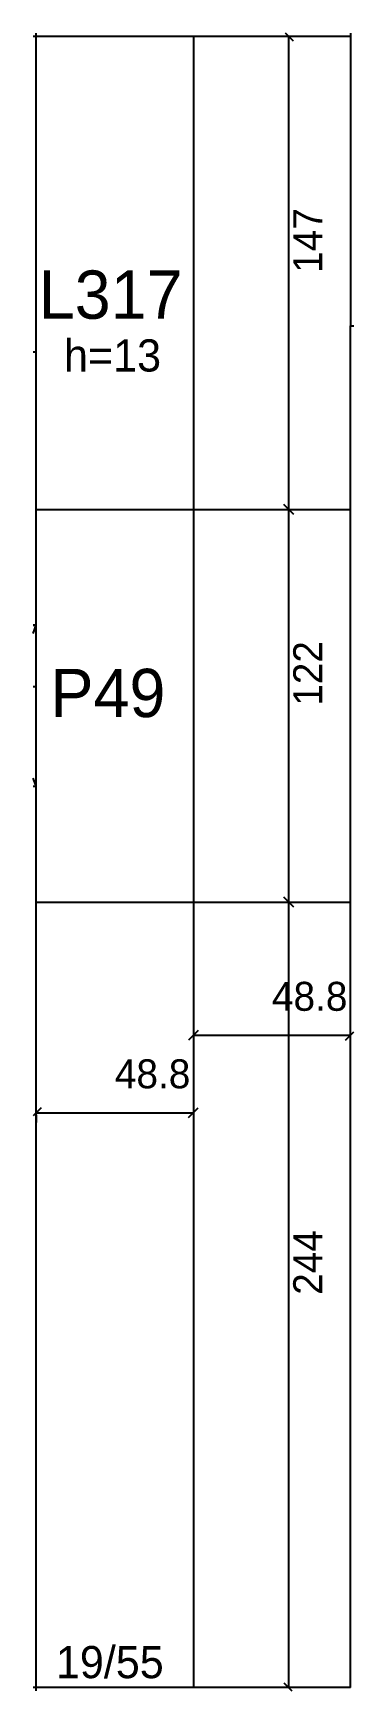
# Model space of a CAD drawing. Header units: metres. Extents: x 6096 to 6196, y 2280 to 2795.
import ezdxf

# ---------------------------------------------------------------- set-up
doc = ezdxf.new("R2010")
doc.units = ezdxf.units.M
for name, color, linetype in [('1', 7, 'Continuous'), ('3', 7, 'Continuous'), ('4', 7, 'Continuous'), ('7', 7, 'Continuous'), ('Painéis', 7, 'Continuous')]:
    doc.layers.add(name, color=color, linetype=linetype)

msp = doc.modelspace()

# ---------------------------------------------------------------- linework, layer by layer
at = {"layer": '1', "color": 1, "lineweight": 25}
for p, q in [((6096.1, 2608.39), (6097.07, 2610.94)), ((6097.07, 2560.94), (6096.1, 2563.48))]:
    msp.add_line(p, q, dxfattribs=at)
at = {"layer": '3', "color": 3, "lineweight": 25}
for p, q in [((6096.1, 2793.94), (6194.57, 2793.94)), ((6097.07, 2610.94), (6097.07, 2794.9)), ((6194.57, 2280.94), (6194.57, 2703.94)), ((6096.1, 2695.94), (6097.07, 2695.94)), ((6096.1, 2610.94), (6097.07, 2610.94)), ((6096.1, 2591.94), (6097.07, 2591.94)), ((6194.57, 2341.94), (6194.57, 2591.94))]:
    msp.add_line(p, q, dxfattribs=at)
for points in [[(6097.07, 2280.94), (6097.07, 2560.94)], [(6194.57, 2280.94), (6096.1, 2280.94)]]:
    msp.add_lwpolyline(points, dxfattribs=at)
at = {"layer": '7', "color": 7, "lineweight": 25}
for points in [[(6194.57, 2794.9), (6194.57, 2703.94)], [(6194.57, 2703.94), (6195.6, 2703.94)], [(6097.07, 2610.94), (6096.1, 2610.94)], [(6097.07, 2560.94), (6097.07, 2610.94)], [(6096.1, 2560.94), (6097.07, 2560.94)], [(6097.07, 2280.94), (6096.1, 2280.94)], [(6097.07, 2279.9), (6097.07, 2280.94)]]:
    msp.add_lwpolyline(points, dxfattribs=at)
at = {"layer": 'Painéis', "color": 200, "lineweight": 25}
for p, q in [((6145.82, 2793.94), (6145.82, 2280.94)), ((6097.07, 2646.94), (6194.57, 2646.94)), ((6097.07, 2524.94), (6194.57, 2524.94))]:
    msp.add_line(p, q, dxfattribs=at)
at = {"layer": 'Painéis', "color": 0, "lineweight": 25}
for p, q in [((6176.87, 2792.44), (6174.41, 2794.9)), ((6173.87, 2648.44), (6176.87, 2645.44)), ((6176.87, 2645.44), (6173.87, 2648.44)), ((6173.87, 2526.44), (6176.87, 2523.44)), ((6176.87, 2523.44), (6173.87, 2526.44)), ((6147.32, 2485.08), (6144.32, 2482.08)), ((6193.07, 2482.08), (6195.6, 2484.61)), ((6098.57, 2461.02), (6096.1, 2458.55)), ((6144.32, 2458.02), (6147.32, 2461.02)), ((6173.87, 2282.44), (6176.41, 2279.9))]:
    msp.add_line(p, q, dxfattribs=at)
at = {"layer": 'Painéis', "color": 4, "lineweight": 25}
for p, q in [((6175.37, 2793.94), (6175.37, 2646.94)), ((6175.37, 2646.94), (6175.37, 2524.94)), ((6175.37, 2524.94), (6175.37, 2280.94)), ((6145.82, 2483.58), (6194.57, 2483.58)), ((6097.07, 2459.52), (6145.82, 2459.52)), ((6097.07, 2458.87), (6097.07, 2456.52)), ((6145.82, 2458.87), (6145.82, 2456.52))]:
    msp.add_line(p, q, dxfattribs=at)

# ---------------------------------------------------------------- texts
at = {"layer": '3', "color": 3, "lineweight": 25}
for s, p in [('h=13', (6105.67, 2689.78)), ('19/55', (6103.15, 2283.83))]:
    msp.add_text(s, height=10, dxfattribs=at).set_placement(p)
at = {"layer": '4', "color": 4, "lineweight": 25}
for s, p in [('L317', (6097.82, 2706.17)), ('P49', (6101.44, 2582.41))]:
    msp.add_text(s, height=15, dxfattribs=at).set_placement(p)
at = {"layer": 'Painéis', "color": 240, "lineweight": 25}
for s, p in [('147', (6185.8, 2720.44)), ('122', (6185.81, 2585.94)), ('244', (6185.8, 2402.94))]:
    msp.add_text(s, height=9, rotation=90, dxfattribs=at).set_placement(p)
for p in [(6170.19, 2491.17), (6121.44, 2467.1)]:
    msp.add_text('48.8', height=9, dxfattribs=at).set_placement(p)

doc.saveas('drawing.dxf')
